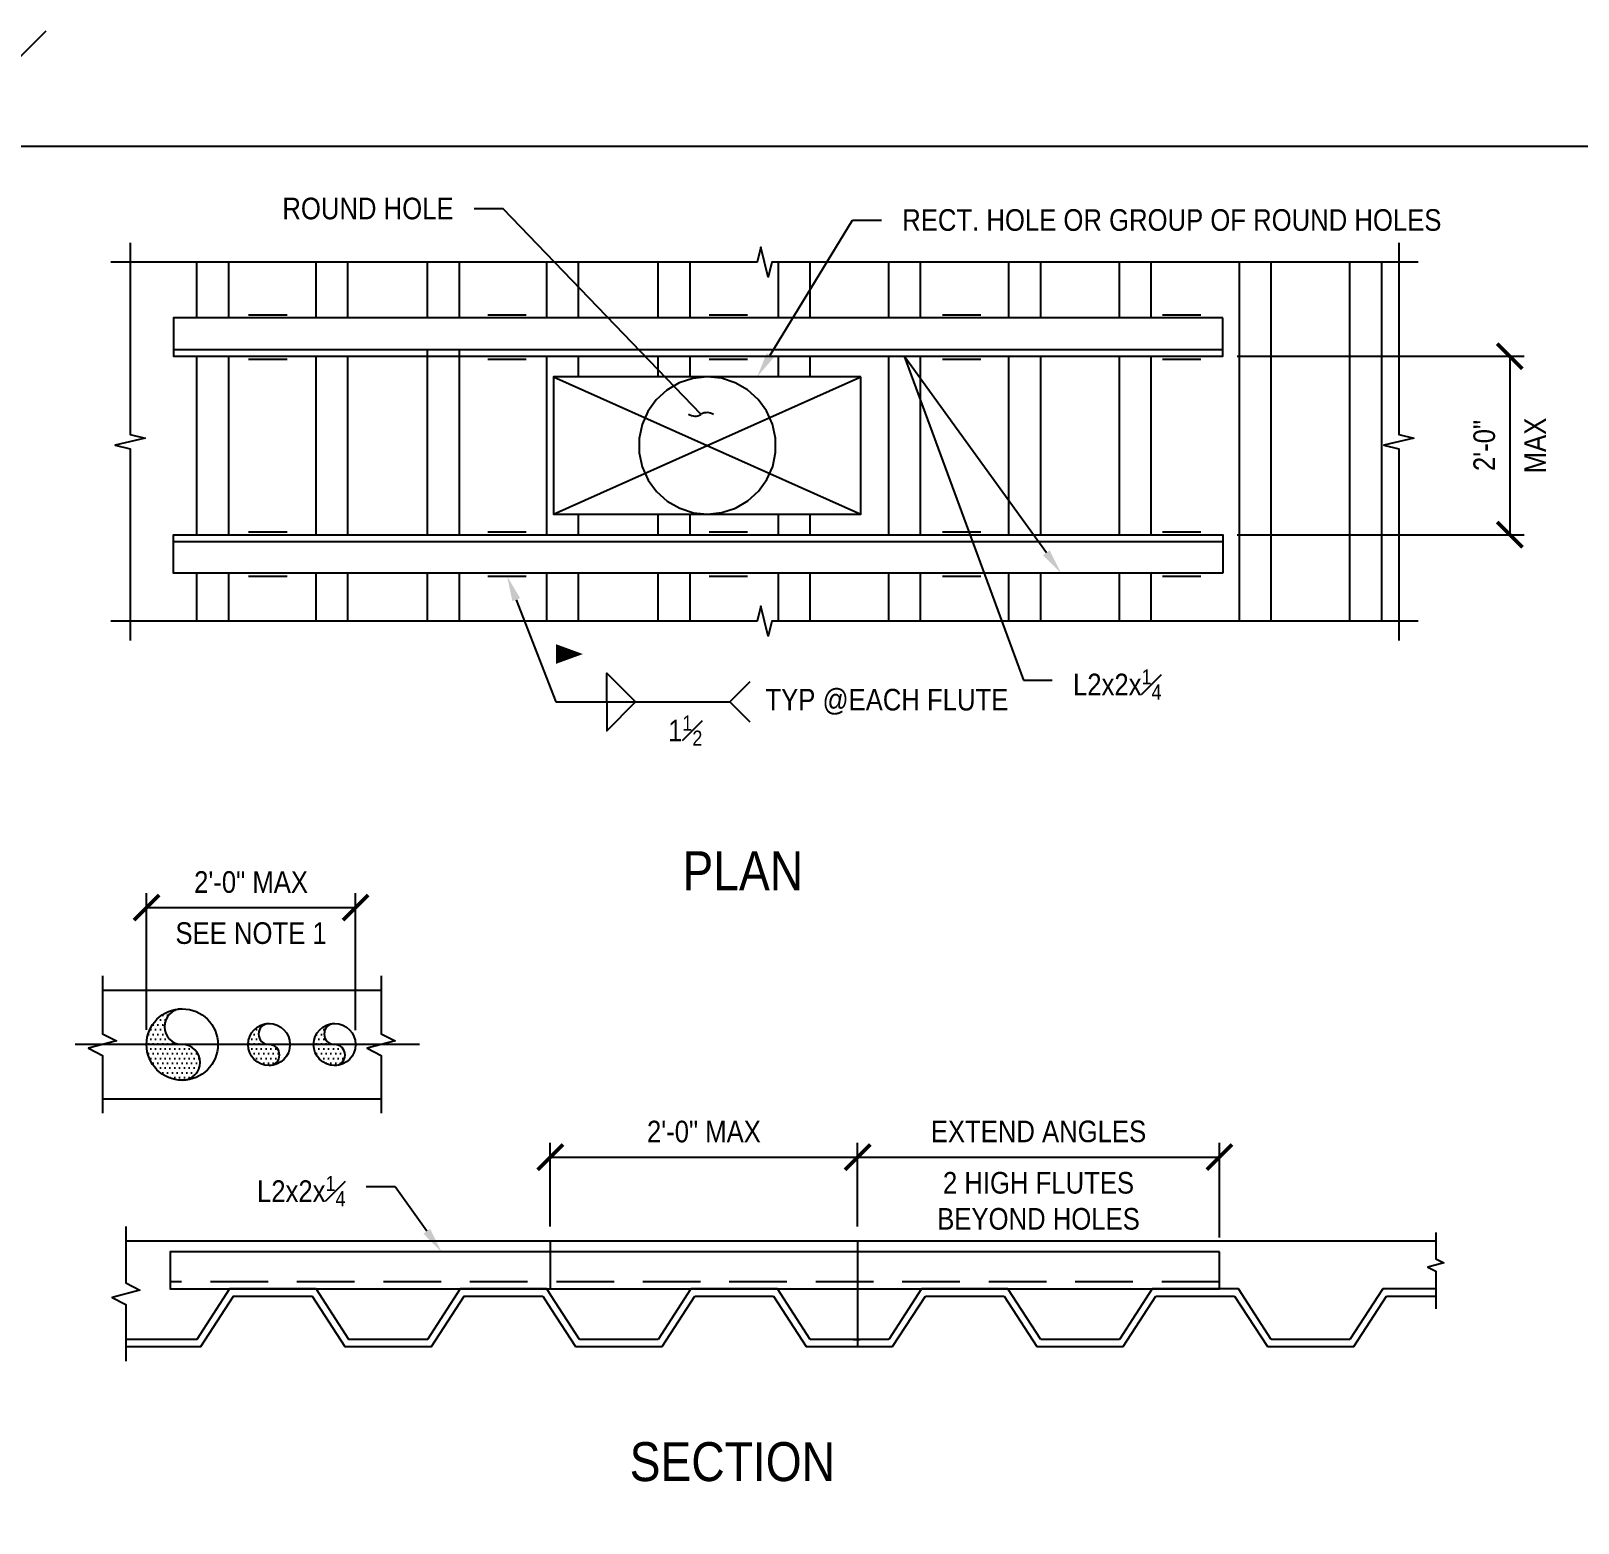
# Model space of a CAD drawing. Header units: inches. Extents: x -16404 to 14624, y -1591 to 16152.
# Drawn here: x -15793.1 to -15712.6, y 7736.4 to 7814 of the extents above; entities that cross this region are included whole.
import ezdxf
from ezdxf import colors
from ezdxf.entities.mleader import LeaderData, LeaderLine
from ezdxf.math import Vec2, Vec3

# ---------------------------------------------------------------- set-up
doc = ezdxf.new("R2010")
doc.units = ezdxf.units.IN
doc.header["$LTSCALE"] = 24
doc.header["$MEASUREMENT"] = 0
for name, pattern in [('CENTER2', [1.125, 0.75, -0.125, 0.125, -0.125]), ('HIDDEN', [0.375, 0.25, -0.125]), ('HIDDEN2', [0.1875, 0.125, -0.0625])]:
    doc.linetypes.add(name, pattern=pattern)
doc.layers.get('0').update_dxf_attribs({"linetype": 'CONTINUOUS'})
doc.layers.get('DefPoints').update_dxf_attribs({"color": 251, "linetype": 'CONTINUOUS'})
for name, color, linetype in [('S-ANNO-DIMS', 2, 'CONTINUOUS'), ('S-ANNO-NOTE', 4, 'CONTINUOUS'), ('S-BREAK', 2, 'CONTINUOUS'), ('S-CONC', 4, 'CONTINUOUS'), ('S-STEEL', 4, 'CONTINUOUS')]:
    doc.layers.add(name, color=color, linetype=linetype)
doc.layers.add('S-ANNO-GRID-NONPLOT', color=251, linetype='CONTINUOUS', plot=False)
doc.layers.add('S-HATCH1', color=1, linetype='CONTINUOUS', transparency=0.5)
doc.styles.add('Arial', font='arial.ttf', dxfattribs={"width": 0.85})
doc.dimstyles.new('DIM-12$0', dxfattribs={"dimscale": 12, "dimtxt": 0.09375, "dimasz": 0.109375, "dimexe": 0.0625, "dimexo": 0.0625, "dimgap": 0.0625, "dimtad": 1, "dimdec": 4, "dimzin": 11, "dimdsep": 46, "dimlunit": 4, "dimtxsty": 'Arial', "dimblk": 'ARCHTICK', "dimblk1": 'ARCHTICK', "dimblk2": 'ARCHTICK', "dimsah": 1, "dimcen": 0.125, "dimdle": 0.0625, "dimclrd": 256, "dimclre": 256, "dimclrt": 4, "dimadec": 0, "dimazin": 0, "dimtfac": 0.75, "dimtdec": 4, "dimtofl": 0, "dimtmove": 0, "dimatfit": 3, "dimldrblk": 'ARCHTICK', "dimfxl": 1, "dimfrac": 1, "dimtolj": 1, "dimtzin": 11, "dimarcsym": 0})
pattern_1 = [(0, (-9637.69482, 5813.30502), (0.125, 0.25), [0, -0.25])]

# ---------------------------------------------------------------- blocks, each defined once
blk = doc.blocks.new('_ARCHTICK')
at = {"color": 0, "linetype": 'ByBlock', "const_width": 0.15}
blk.add_lwpolyline([(-0.5, -0.5), (0.5, 0.5)], dxfattribs=at)
blk = doc.blocks.new('*D1048')
at = {"layer": 'DefPoints', "color": 0, "transparency": 16777216}
for p in [(-15750.045, 7755.418), (-15766.035, 7751.06), (-15750.045, 7751.06)]:
    blk.add_point(p, dxfattribs=at)
at = {"layer": 'S-ANNO-DIMS', "lineweight": -2, "transparency": 16777216}
for p, q in [((-15766.035, 7751.81), (-15766.035, 7756.168)), ((-15750.045, 7751.81), (-15750.045, 7756.168)), ((-15766.035, 7755.418), (-15750.045, 7755.418))]:
    blk.add_line(p, q, dxfattribs=at)
at = {"layer": 'S-ANNO-DIMS', "lineweight": -2, "transparency": 16777216, "xscale": 1.3125, "yscale": 1.3125, "zscale": 1.3125, "rotation": 180}
blk.add_blockref('_ARCHTICK', (-15766.035, 7755.418), dxfattribs=at)
at = {"layer": 'S-ANNO-DIMS', "lineweight": -2, "transparency": 16777216, "xscale": 1.3125, "yscale": 1.3125, "zscale": 1.3125}
blk.add_blockref('_ARCHTICK', (-15750.045, 7755.418), dxfattribs=at)
at = {"layer": 'S-ANNO-DIMS', "color": 4, "transparency": 16777216, "insert": (-15758.04, 7756.742), "char_height": 1.125, "attachment_point": 5, "style": 'Arial'}
blk.add_mtext('\\A1;2\'-0" MAX', dxfattribs=at)
blk = doc.blocks.new('*D1049')
at = {"layer": 'DefPoints', "color": 0, "transparency": 16777216}
for p in [(-15731.218, 7755.418), (-15750.045, 7751.06), (-15731.218, 7750.49)]:
    blk.add_point(p, dxfattribs=at)
at = {"layer": 'S-ANNO-DIMS', "lineweight": -2, "transparency": 16777216}
for p, q in [((-15750.045, 7751.81), (-15750.045, 7756.168)), ((-15731.218, 7751.24), (-15731.218, 7756.168)), ((-15750.045, 7755.418), (-15731.218, 7755.418))]:
    blk.add_line(p, q, dxfattribs=at)
at = {"layer": 'S-ANNO-DIMS', "lineweight": -2, "transparency": 16777216, "xscale": 1.3125, "yscale": 1.3125, "zscale": 1.3125, "rotation": 180}
blk.add_blockref('_ARCHTICK', (-15750.045, 7755.418), dxfattribs=at)
at = {"layer": 'S-ANNO-DIMS', "lineweight": -2, "transparency": 16777216, "xscale": 1.3125, "yscale": 1.3125, "zscale": 1.3125}
blk.add_blockref('_ARCHTICK', (-15731.218, 7755.418), dxfattribs=at)
at = {"layer": 'S-ANNO-DIMS', "color": 4, "transparency": 16777216, "char_height": 1.125, "attachment_point": 5, "style": 'Arial'}
for s, insert in [('\\A1;EXTEND ANGLES', (-15740.632, 7756.75)), ('\\A1;2 HIGH FLUTES\\PBEYOND HOLES', (-15740.632, 7753.139))]:
    blk.add_mtext(s, dxfattribs=dict(at, insert=insert))
blk = doc.blocks.new('*D1050')
at = {"layer": 'DefPoints', "color": 0, "transparency": 16777216}
for p in [(-15776.162, 7768.396), (-15787.039, 7761.284), (-15776.162, 7761.278)]:
    blk.add_point(p, dxfattribs=at)
at = {"layer": 'S-ANNO-DIMS', "lineweight": -2, "transparency": 16777216}
for p, q in [((-15787.039, 7762.034), (-15787.039, 7769.146)), ((-15776.162, 7762.028), (-15776.162, 7769.146)), ((-15787.039, 7768.396), (-15776.162, 7768.396))]:
    blk.add_line(p, q, dxfattribs=at)
at = {"layer": 'S-ANNO-DIMS', "lineweight": -2, "transparency": 16777216, "xscale": 1.3125, "yscale": 1.3125, "zscale": 1.3125, "rotation": 180}
blk.add_blockref('_ARCHTICK', (-15787.039, 7768.396), dxfattribs=at)
at = {"layer": 'S-ANNO-DIMS', "lineweight": -2, "transparency": 16777216, "xscale": 1.3125, "yscale": 1.3125, "zscale": 1.3125}
blk.add_blockref('_ARCHTICK', (-15776.162, 7768.396), dxfattribs=at)
at = {"layer": 'S-ANNO-DIMS', "color": 4, "transparency": 16777216, "char_height": 1.125, "attachment_point": 5, "style": 'Arial'}
for s, insert in [('\\A1;2\'-0" MAX', (-15781.601, 7769.721)), ('\\A1;SEE NOTE 1', (-15781.601, 7767.064))]:
    blk.add_mtext(s, dxfattribs=dict(at, insert=insert))
blk = doc.blocks.new('*D1051')
at = {"layer": 'DefPoints', "color": 0, "transparency": 16777216}
for p in [(-15731.046, 7797.08), (-15731.046, 7787.793), (-15716.111, 7787.793)]:
    blk.add_point(p, dxfattribs=at)
at = {"layer": 'S-ANNO-DIMS', "lineweight": -2, "transparency": 16777216}
for p, q in [((-15730.296, 7797.08), (-15715.361, 7797.08)), ((-15716.111, 7797.08), (-15716.111, 7787.793)), ((-15730.296, 7787.793), (-15715.361, 7787.793))]:
    blk.add_line(p, q, dxfattribs=at)
at = {"layer": 'S-ANNO-DIMS', "lineweight": -2, "transparency": 16777216, "xscale": 1.3125, "yscale": 1.3125, "zscale": 1.3125}
for p, rotation in [((-15716.111, 7797.08), 90), ((-15716.111, 7787.793), 270)]:
    blk.add_blockref('_ARCHTICK', p, dxfattribs=dict(at, rotation=rotation))
at = {"layer": 'S-ANNO-DIMS', "color": 4, "transparency": 16777216, "char_height": 1.125, "attachment_point": 5, "rotation": 90, "style": 'Arial'}
for s, insert in [('\\A1;2\'-0"', (-15717.435, 7792.436)), ('\\A1;MAX', (-15714.798, 7792.436))]:
    blk.add_mtext(s, dxfattribs=dict(at, insert=insert))
blk = doc.blocks.new('_Integral')
at = {"color": 0, "linetype": 'ByBlock', "lineweight": -2}
for centre, start, end in [((0.445, -0.091), 102, 168), ((-0.445, 0.091), 282, 348)]:
    blk.add_arc(centre, 0.454, start, end, dxfattribs=at)
blk = doc.blocks.new('Se_24x36_DETAILS_GRID')
for q in [(0.5, 8.1667), (7.7674, 7.6667)]:
    blk.add_line((0, 7.6667), q)

msp = doc.modelspace()

# ---------------------------------------------------------------- hatches: boundary and pattern name
at = {"layer": 'S-HATCH1'}
h = msp.add_hatch(dxfattribs=at)
h.set_pattern_fill('DOTS', color=256, scale=4, style=0)
h.set_pattern_definition(pattern_1)
h.paths.add_polyline_path([(-15785.18223, 7761.2761, -1), (-15785.18223, 7763.13329, 0.41421356), (-15787.03942, 7761.2761, 0.41421356), (-15785.18223, 7759.41891, 1)])
h = msp.add_hatch(dxfattribs=at)
h.set_pattern_fill('DOTS', color=256, scale=4, style=0)
h.set_pattern_definition(pattern_1)
h.paths.add_polyline_path([(-15780.66773, 7761.2761, -1), (-15780.66773, 7762.36802, 0.41421356), (-15781.75965, 7761.2761, 0.41461001), (-15780.66625, 7760.18418, 0.99999927)])
h = msp.add_hatch(dxfattribs=at)
h.set_pattern_fill('DOTS', color=256, scale=4, style=0)
h.set_pattern_definition(pattern_1)
h.paths.add_polyline_path([(-15777.25432, 7761.2761, -1), (-15777.25432, 7762.36802, 0.41421356), (-15778.34624, 7761.2761, 0.41461001), (-15777.25284, 7760.18418, 0.99999927)])

# ---------------------------------------------------------------- linework, layer by layer
at = {"layer": 'S-ANNO-NOTE', "color": 2}
for p, q in [((-15765.86347, 7796.00636), (-15749.87312, 7788.86659)), ((-15765.86347, 7788.86659), (-15749.87312, 7796.00636))]:
    msp.add_line(p, q, dxfattribs=at)
at = {"layer": 'S-ANNO-NOTE', "color": 1, "linetype": 'CENTER2'}
msp.add_line((-15772.83833, 7761.2761), (-15790.76113, 7761.2761), dxfattribs=at)
at = {"layer": 'S-ANNO-NOTE', "color": 2, "linetype": 'HIDDEN'}
msp.add_lwpolyline([(-15759.30102, 7789.1701), (-15758.59042, 7788.94198), (-15757.84792, 7788.86659), (-15757.10598, 7788.94722), (-15756.39701, 7789.18035), (-15755.75201, 7789.55578), (-15755.19915, 7790.05712), (-15754.76261, 7790.66244), (-15754.46147, 7791.3453), (-15754.30888, 7792.07585), (-15754.31151, 7792.82216), (-15754.46926, 7793.55161), (-15754.77521, 7794.23233), (-15755.21601, 7794.83455), (-15755.77239, 7795.33198), (-15756.42003, 7795.70285), (-15757.13063, 7795.93097), (-15757.87312, 7796.00636), (-15758.61507, 7795.92573), (-15759.32404, 7795.6926), (-15759.96904, 7795.31716), (-15760.52189, 7794.81583), (-15760.95843, 7794.2105), (-15761.25958, 7793.52765), (-15761.41217, 7792.7971), (-15761.40953, 7792.05079), (-15761.25179, 7791.32134), (-15760.94583, 7790.64062), (-15760.50503, 7790.03839), (-15759.94866, 7789.54097)], close=True, dxfattribs=at)
at = {"layer": 'S-ANNO-NOTE'}
msp.add_lwpolyline([(-15765.74337, 7779.10162, 0, 0, 0), (-15765.74337, 7781.58859, 1.02606, 0, 0), (-15764.33383, 7781.58859, 0, 0, 0)], format="xyseb", dxfattribs=at)
for points in [[(-15763.09441, 7779.10162), (-15763.09441, 7780.60162), (-15761.59441, 7779.10162)], [(-15755.62981, 7778.04096), (-15756.69047, 7779.10162), (-15755.62981, 7780.16228)], [(-15763.09441, 7779.10162), (-15763.09441, 7777.60162), (-15761.59441, 7779.10162)]]:
    msp.add_lwpolyline(points, dxfattribs=at)
at = {"layer": 'S-BREAK'}
for points in [[(-15720.88523, 7801.97018), (-15754.51286, 7801.97018), (-15754.70214, 7801.19183), (-15755.08072, 7802.74853), (-15755.27, 7801.97018), (-15788.89763, 7801.97018)], [(-15787.89763, 7802.97018), (-15787.89763, 7793.01341), (-15787.11928, 7792.82412), (-15788.67598, 7792.44555), (-15787.89763, 7792.25626), (-15787.89763, 7782.2995)], [(-15721.88523, 7802.97018), (-15721.88523, 7793.01341), (-15721.10688, 7792.82412), (-15722.66358, 7792.44555), (-15721.88523, 7792.25626), (-15721.88523, 7782.2995)], [(-15720.88523, 7783.2995), (-15754.51286, 7783.2995), (-15754.70214, 7782.52114), (-15755.08072, 7784.07785), (-15755.27, 7783.2995), (-15788.89763, 7783.2995)], [(-15789.3297, 7764.84263), (-15789.3297, 7761.8386), (-15788.60526, 7761.47022), (-15790.05415, 7761.08199), (-15789.3297, 7760.7136), (-15789.3297, 7757.70957)], [(-15774.83191, 7764.84263), (-15774.83191, 7761.8386), (-15774.10746, 7761.47022), (-15775.55635, 7761.08199), (-15774.83191, 7760.7136), (-15774.83191, 7757.70957)], [(-15788.10875, 7751.80977), (-15788.10875, 7748.87227), (-15787.3843, 7748.50389), (-15788.83319, 7748.11566), (-15788.10875, 7747.74727), (-15788.10875, 7744.80977)], [(-15719.9599, 7751.49477), (-15719.9599, 7750.13602), (-15719.53972, 7749.92236), (-15720.38007, 7749.69719), (-15719.9599, 7749.48352), (-15719.9599, 7747.51985)]]:
    msp.add_lwpolyline(points, dxfattribs=at)
at = {"layer": 'S-CONC', "linetype": 'Continuous'}
for p, q in [((-15788.10875, 7751.05977), (-15766.03547, 7751.05977)), ((-15750.04512, 7751.05977), (-15719.9599, 7751.05977))]:
    msp.add_line(p, q, dxfattribs=at)
at = {"layer": 'S-CONC', "color": 2}
msp.add_line((-15766.03547, 7751.05977), (-15750.04512, 7751.05977), dxfattribs=at)
at = {"layer": 'S-STEEL'}
for p, q in [((-15784.41908, 7799.07985), (-15784.41908, 7801.97018)), ((-15782.76283, 7799.07985), (-15782.76283, 7801.97018)), ((-15778.21541, 7799.07985), (-15778.21541, 7801.97018)), ((-15776.55916, 7799.07985), (-15776.55916, 7801.97018)), ((-15772.41908, 7799.07985), (-15772.41908, 7801.97018)), ((-15770.76283, 7799.07985), (-15770.76283, 7801.97018)), ((-15766.21541, 7799.07985), (-15766.21541, 7801.97018)), ((-15764.55916, 7799.07985), (-15764.55916, 7801.97018)), ((-15760.41908, 7799.07985), (-15760.41908, 7801.97018)), ((-15758.76283, 7799.07985), (-15758.76283, 7801.97018)), ((-15754.16798, 7799.07985), (-15754.16798, 7801.97018)), ((-15752.51173, 7799.07985), (-15752.51173, 7801.97018)), ((-15748.42628, 7799.07985), (-15748.42628, 7801.97018)), ((-15746.77003, 7799.07985), (-15746.77003, 7801.97018)), ((-15742.17518, 7799.07985), (-15742.17518, 7801.97018)), ((-15740.51893, 7799.07985), (-15740.51893, 7801.97018)), ((-15736.42628, 7799.07985), (-15736.42628, 7801.97018)), ((-15734.77003, 7799.07985), (-15734.77003, 7801.97018)), ((-15730.17518, 7783.2995), (-15730.17518, 7801.97018)), ((-15728.51893, 7783.2995), (-15728.51893, 7801.97018)), ((-15724.42628, 7783.2995), (-15724.42628, 7801.97018)), ((-15722.77003, 7783.2995), (-15722.77003, 7801.97018)), ((-15781.729, 7799.23365), (-15779.73021, 7799.23365)), ((-15769.27911, 7799.23365), (-15767.28032, 7799.23365)), ((-15757.76502, 7799.23365), (-15755.76623, 7799.23365)), ((-15745.62414, 7799.23365), (-15743.62535, 7799.23365)), ((-15734.18765, 7799.23365), (-15732.18886, 7799.23365)), ((-15785.63604, 7797.42292), (-15731.04604, 7797.42292)), ((-15784.41908, 7787.7931), (-15784.41908, 7797.07985)), ((-15782.76283, 7787.7931), (-15782.76283, 7797.07985)), ((-15781.729, 7796.92604), (-15779.73021, 7796.92604)), ((-15778.21541, 7787.7931), (-15778.21541, 7797.07985)), ((-15776.55916, 7787.7931), (-15776.55916, 7797.07985)), ((-15772.41908, 7787.7931), (-15772.41908, 7797.42292)), ((-15770.76283, 7787.7931), (-15770.76283, 7797.42292)), ((-15769.27911, 7796.92604), (-15767.28032, 7796.92604)), ((-15766.21541, 7787.7931), (-15766.21541, 7797.07985)), ((-15764.55916, 7796.00636), (-15764.55916, 7797.07985)), ((-15760.41908, 7796.00636), (-15760.41908, 7797.07985)), ((-15758.76283, 7796.00636), (-15758.76283, 7797.07985)), ((-15757.76502, 7796.92604), (-15755.76623, 7796.92604)), ((-15754.16798, 7796.00636), (-15754.16798, 7797.07985)), ((-15752.51173, 7796.00636), (-15752.51173, 7797.07985)), ((-15748.42628, 7787.7931), (-15748.42628, 7797.07985)), ((-15746.77003, 7787.7931), (-15746.77003, 7797.07985)), ((-15745.62414, 7796.92604), (-15743.62535, 7796.92604)), ((-15742.17518, 7787.7931), (-15742.17518, 7797.07985)), ((-15740.51893, 7787.7931), (-15740.51893, 7797.07985)), ((-15736.42628, 7787.7931), (-15736.42628, 7797.07985)), ((-15734.77003, 7787.7931), (-15734.77003, 7797.07985)), ((-15734.18765, 7796.92604), (-15732.18886, 7796.92604)), ((-15764.55916, 7787.7931), (-15764.55916, 7788.86659)), ((-15760.41908, 7787.7931), (-15760.41908, 7788.86659)), ((-15758.76283, 7787.7931), (-15758.76283, 7788.86659)), ((-15754.16798, 7787.7931), (-15754.16798, 7788.86659)), ((-15752.51173, 7787.7931), (-15752.51173, 7788.86659)), ((-15781.729, 7787.94691), (-15779.73021, 7787.94691)), ((-15769.27911, 7787.94691), (-15767.28032, 7787.94691)), ((-15757.76502, 7787.94691), (-15755.76623, 7787.94691)), ((-15745.62414, 7787.94691), (-15743.62535, 7787.94691)), ((-15734.18765, 7787.94691), (-15732.18886, 7787.94691)), ((-15785.63604, 7787.45003), (-15731.04604, 7787.45003)), ((-15784.41908, 7783.2995), (-15784.41908, 7785.7931)), ((-15782.76283, 7783.2995), (-15782.76283, 7785.7931)), ((-15781.729, 7785.63929), (-15779.73021, 7785.63929)), ((-15778.21541, 7783.2995), (-15778.21541, 7785.7931)), ((-15776.55916, 7783.2995), (-15776.55916, 7785.7931)), ((-15772.41908, 7783.2995), (-15772.41908, 7785.7931)), ((-15770.76283, 7783.2995), (-15770.76283, 7785.7931)), ((-15769.27911, 7785.63929), (-15767.28032, 7785.63929)), ((-15766.21541, 7783.2995), (-15766.21541, 7785.7931)), ((-15764.55916, 7783.2995), (-15764.55916, 7785.7931)), ((-15760.41908, 7783.2995), (-15760.41908, 7785.7931)), ((-15758.76283, 7783.2995), (-15758.76283, 7785.7931)), ((-15757.76502, 7785.63929), (-15755.76623, 7785.63929)), ((-15754.16798, 7783.2995), (-15754.16798, 7785.7931)), ((-15752.51173, 7783.2995), (-15752.51173, 7785.7931)), ((-15748.42628, 7783.2995), (-15748.42628, 7785.7931)), ((-15746.77003, 7783.2995), (-15746.77003, 7785.7931)), ((-15745.62414, 7785.63929), (-15743.62535, 7785.63929)), ((-15742.17518, 7783.2995), (-15742.17518, 7785.7931)), ((-15740.51893, 7783.2995), (-15740.51893, 7785.7931)), ((-15736.42628, 7783.2995), (-15736.42628, 7785.7931)), ((-15734.77003, 7783.2995), (-15734.77003, 7785.7931)), ((-15734.18765, 7785.63929), (-15732.18886, 7785.63929)), ((-15774.83191, 7764.09263), (-15789.3297, 7764.09263)), ((-15789.3297, 7758.45957), (-15774.83191, 7758.45957)), ((-15766.03547, 7751.05977), (-15766.03547, 7748.55977)), ((-15750.04512, 7751.05977), (-15750.04512, 7745.55977)), ((-15765.98437, 7748.2038), (-15766.21541, 7748.55977)), ((-15758.71541, 7748.55977), (-15760.41908, 7745.93477)), ((-15754.21541, 7748.55977), (-15758.71541, 7748.55977)), ((-15752.51173, 7745.93477), (-15754.21541, 7748.55977)), ((-15746.72261, 7748.55977), (-15748.42628, 7745.93477)), ((-15742.22261, 7748.55977), (-15746.72261, 7748.55977)), ((-15740.51893, 7745.93477), (-15742.22261, 7748.55977)), ((-15734.72261, 7748.55977), (-15736.42628, 7745.93477)), ((-15730.22261, 7748.55977), (-15734.72261, 7748.55977)), ((-15728.51893, 7745.93477), (-15730.22261, 7748.55977)), ((-15722.72261, 7748.55977), (-15724.42628, 7745.93477)), ((-15719.9599, 7748.55977), (-15722.72261, 7748.55977)), ((-15766.41908, 7748.18477), (-15765.98422, 7747.51474)), ((-15764.51173, 7745.93477), (-15765.98437, 7748.2038)), ((-15760.21541, 7745.55977), (-15758.51173, 7748.18477)), ((-15758.51173, 7748.18477), (-15754.41908, 7748.18477)), ((-15754.41908, 7748.18477), (-15752.71541, 7745.55977)), ((-15748.22261, 7745.55977), (-15746.51893, 7748.18477)), ((-15746.51893, 7748.18477), (-15742.42628, 7748.18477)), ((-15742.42628, 7748.18477), (-15740.72261, 7745.55977)), ((-15736.22261, 7745.55977), (-15734.51893, 7748.18477)), ((-15734.51893, 7748.18477), (-15730.42628, 7748.18477)), ((-15730.42628, 7748.18477), (-15728.72261, 7745.55977)), ((-15724.22261, 7745.55977), (-15722.51893, 7748.18477)), ((-15722.51893, 7748.18477), (-15719.9599, 7748.18477)), ((-15765.98422, 7747.51474), (-15764.71541, 7745.55977)), ((-15764.71541, 7745.55977), (-15760.21541, 7745.55977)), ((-15760.41908, 7745.93477), (-15764.51173, 7745.93477)), ((-15752.71541, 7745.55977), (-15750.65291, 7745.55977)), ((-15750.04512, 7745.93477), (-15752.51173, 7745.93477)), ((-15750.66011, 7745.55977), (-15750.04512, 7745.55977)), ((-15750.27791, 7745.93477), (-15749.90291, 7745.93477)), ((-15748.42628, 7745.93477), (-15750.04512, 7745.93477)), ((-15750.04512, 7745.55977), (-15748.22261, 7745.55977)), ((-15740.72261, 7745.55977), (-15736.22261, 7745.55977)), ((-15736.42628, 7745.93477), (-15740.51893, 7745.93477)), ((-15728.72261, 7745.55977), (-15724.22261, 7745.55977)), ((-15724.42628, 7745.93477), (-15728.51893, 7745.93477))]:
    msp.add_line(p, q, dxfattribs=at)
at = {"layer": 'S-STEEL', "color": 2, "linetype": 'HIDDEN2'}
msp.add_line((-15731.21803, 7748.93477), (-15785.80803, 7748.93477), dxfattribs=at)
at = {"layer": 'S-STEEL'}
for points in [[(-15731.04604, 7799.07985), (-15785.63604, 7799.07985), (-15785.63604, 7797.07985), (-15731.04604, 7797.07985)], [(-15749.87312, 7796.00636), (-15765.86347, 7796.00636), (-15765.86347, 7788.86659), (-15749.87312, 7788.86659)], [(-15731.04604, 7785.7931), (-15785.63604, 7785.7931), (-15785.63604, 7787.7931), (-15731.04604, 7787.7931)], [(-15731.21803, 7750.49047), (-15785.80803, 7750.49047), (-15785.80803, 7748.55977), (-15731.21803, 7748.55977)]]:
    msp.add_lwpolyline(points, close=True, dxfattribs=at)
for points in [[(-15766.21541, 7748.55977), (-15770.71541, 7748.55977), (-15772.41908, 7745.93477), (-15776.51173, 7745.93477), (-15778.21541, 7748.55977), (-15782.71541, 7748.55977), (-15784.41908, 7745.93477), (-15788.10875, 7745.93477)], [(-15788.10875, 7745.55977), (-15784.21541, 7745.55977), (-15782.51173, 7748.18477), (-15778.41908, 7748.18477), (-15776.71541, 7745.55977), (-15772.21541, 7745.55977), (-15770.51173, 7748.18477), (-15766.41908, 7748.18477)]]:
    msp.add_lwpolyline(points, dxfattribs=at)
for centre, radius in [((-15785.18223, 7761.2761), 1.85719), ((-15780.66773, 7761.2761), 1.09192), ((-15777.25432, 7761.2761), 1.09192)]:
    msp.add_circle(centre, radius, dxfattribs=at)
for centre, radius, start, end in [((-15785.18223, 7762.20469), 0.92859, 90, 270), ((-15780.66773, 7761.82206), 0.54596, 90, 270), ((-15777.25432, 7761.82206), 0.54596, 90, 270), ((-15785.18223, 7760.34751), 0.92859, 270, 90), ((-15780.66773, 7760.73014), 0.54596, 270, 90), ((-15777.25432, 7760.73014), 0.54596, 270, 90)]:
    msp.add_arc(centre, radius, start, end, dxfattribs=at)

# ---------------------------------------------------------------- block references
at = {"layer": 'S-ANNO-GRID-NONPLOT', "xscale": 12, "yscale": 12, "zscale": 12}
msp.add_blockref('Se_24x36_DETAILS_GRID', (-15798.26811, 7716), dxfattribs=at)

# ---------------------------------------------------------------- texts
at = {"layer": 'S-ANNO-NOTE', "char_height": 1.125, "style": 'Arial'}
for s, insert, width, attachment_point in [('TYP @EACH FLUTE', (-15754.83805, 7779.10162), 12.6638708, 4), ('\\A1;1{\\H0.7x;\\S1#2;}', (-15759.90461, 7778.39212), 2.0903287, 1)]:
    msp.add_mtext(s, dxfattribs=dict(at, insert=insert, width=width, attachment_point=attachment_point))
at = {"layer": 'S-ANNO-NOTE', "color": 6, "char_height": 2.025, "width": 22.4896022, "attachment_point": 8, "style": 'Arial'}
for s, insert in [('PLAN', (-15756.01609, 7769.30394)), ('SECTION', (-15756.56031, 7738.53761))]:
    msp.add_mtext(s, dxfattribs=dict(at, insert=insert))

# ---------------------------------------------------------------- dimensions: what is measured, and where the dimension line sits
at = {"layer": 'S-ANNO-DIMS'}
dim = msp.add_linear_dim(base=(-15716.11077, 7787.7931), p1=(-15731.04604, 7797.07985), p2=(-15731.04604, 7787.7931), angle=90, text='2\'-0"\\XMAX', dimstyle='DIM-12$0', override={"dimsah": 0, "dimdle": 0}, dxfattribs=at)
dim.commit()
dim.dimension.update_dxf_attribs({"geometry": '*D1051', "text_midpoint": (-15716.11077, 7792.43647)})
for base, p1, p2, text, picture, middle in [((-15776.1624, 7768.39635), (-15787.0394, 7761.28429), (-15776.1624, 7761.27754), '2\'-0" MAX\\XSEE NOTE 1', '*D1050', (-15781.6009, 7768.39635)), ((-15750.04512, 7755.41797), (-15766.03547, 7751.05977), (-15750.04512, 7751.05977), '2\'-0" MAX', '*D1048', (-15758.04029, 7756.74236)), ((-15731.21803, 7755.41797), (-15750.04512, 7751.05977), (-15731.21803, 7750.49047), 'EXTEND ANGLES\\X2 HIGH FLUTES\\PBEYOND HOLES', '*D1049', (-15740.63158, 7755.41797))]:
    dim = msp.add_linear_dim(base=base, p1=p1, p2=p2, text=text, dimstyle='DIM-12$0', override={"dimsah": 0, "dimdle": 0}, dxfattribs=at)
    dim.commit()
    dim.dimension.update_dxf_attribs({"geometry": picture, "text_midpoint": middle})

# ---------------------------------------------------------------- leaders
at = {"layer": 'S-ANNO-NOTE'}
ml = msp.add_multileader_mtext('Standard', dxfattribs=at)
ml.set_content('\\A1;TOWARD MIDPOINT OF BEAM SPAN', color=4, style='Arial')
ml.set_leader_properties(color=2)
ml.build(insert=Vec2(0, 0))
ml.multileader.update_dxf_attribs({"dogleg_length": 0.36, "arrow_head_size": 1.3125, "scale": 12})
ctx = ml.context
ctx.base_point, ctx.scale, ctx.char_height, ctx.arrow_head_size, ctx.landing_gap_size, ctx.plane_origin = Vec3(-15667.39469, 7805.46808), 12, 1.125, 1.3125, 1.08, Vec3(-15601.81434, 8104.8029)
ctx.text_align_type = 2
notes = []
notes.append((ctx, [(0, (1, 1, 0), (-15650.95447, 7805.46808), (-1, 0), 1.5, [(0, [(-15646.41143, 7805.46808)], 0, [])])]))
ctx.mtext.insert, ctx.mtext.width, ctx.mtext.alignment, ctx.mtext.flow_direction = Vec3(-15653.53447, 7806.04017), 12.8227822, 3, 5
ml = msp.add_multileader_mtext('Standard', dxfattribs=at)
ml.set_content('\\A1;METAL DECK PER PLAN', color=4, style='Arial')
ml.set_leader_properties(color=2)
ml.build(insert=Vec2(0, 0))
ml.multileader.update_dxf_attribs({"dogleg_length": 0.36, "arrow_head_size": 1.3125, "scale": 12})
ctx = ml.context
ctx.base_point, ctx.scale, ctx.char_height, ctx.arrow_head_size, ctx.landing_gap_size, ctx.plane_origin = Vec3(-15683.0922, 7805.46808), 12, 1.125, 1.3125, 1.08, Vec3(-15621.85737, 8104.8029)
ctx.text_align_type = 2
notes.append((ctx, [(0, (1, 1, 0), (-15670.9975, 7805.46808), (-1, 0), 1.5, [(0, [(-15668.45447, 7800.95336)], 0, [])])]))
ctx.mtext.insert, ctx.mtext.width, ctx.mtext.alignment, ctx.mtext.flow_direction = Vec3(-15673.5775, 7806.03097), 8.5450964, 3, 5
ml = msp.add_multileader_mtext('Standard', dxfattribs=at)
ml.set_content('ROUND HOLE', color=4, style='Arial')
ml.set_leader_properties(color=2)
ml.set_arrow_properties(name='INTEGRAL')
ml.build(insert=Vec2(0, 0))
ml.multileader.update_dxf_attribs({"dogleg_length": 0.36, "arrow_head_size": 1.3125, "scale": 12})
ctx = ml.context
ctx.base_point, ctx.scale, ctx.char_height, ctx.arrow_head_size, ctx.landing_gap_size, ctx.plane_origin = Vec3(-15780.87645, 7804.75535), 12, 1.125, 1.3125, 1.08, Vec3(-15729.77424, 8107.48395)
ctx.text_align_type = 2
notes.append((ctx, [(0, (1, 1, 0), (-15768.48627, 7804.75535), (-1, 0), 1.5, [(0, [(-15758.18851, 7794.056)], 0, [])])]))
ctx.mtext.insert, ctx.mtext.width, ctx.mtext.alignment, ctx.mtext.flow_direction = Vec3(-15771.06627, 7805.32744), 14.7013617, 3, 5
ml = msp.add_multileader_mtext('Standard', dxfattribs=at)
ml.set_content('\\A1;{\\C4;RECT. HOLE OR GROUP OF ROUND HOLES}', color=4, style='Arial')
ml.set_leader_properties(color=2)
ml.build(insert=Vec2(0, 0))
ml.multileader.update_dxf_attribs({"dogleg_length": 0.36, "arrow_head_size": 1.3125, "scale": 12})
ctx = ml.context
ctx.base_point, ctx.scale, ctx.char_height, ctx.arrow_head_size, ctx.landing_gap_size, ctx.plane_origin = Vec3(-15748.80163, 7804.15684), 12, 1.125, 1.3125, 1.08, Vec3(-15794.00842, 8102.49167)
notes.append((ctx, [(0, (1, 1, 0), (-15750.30163, 7804.15684), (1, 0), 1.5, [(0, [(-15755.27133, 7796.00636)], 0, [])])]))
ctx.mtext.insert, ctx.mtext.width, ctx.mtext.flow_direction = Vec3(-15747.72163, 7804.72894), 31.8056847, 5
ml = msp.add_multileader_mtext('Standard', dxfattribs=at)
ml.set_content('\\A1;{\\C4;L2x2x\\H0.7x;\\S1#4;}', color=4, style='Arial')
ml.set_leader_properties(color=2)
ml.build(insert=Vec2(0, 0))
ml.multileader.update_dxf_attribs({"dogleg_length": 0.36, "arrow_head_size": 1.3125, "scale": 12})
ctx = ml.context
ctx.base_point, ctx.scale, ctx.char_height, ctx.arrow_head_size, ctx.landing_gap_size, ctx.plane_origin = Vec3(-15739.91621, 7780.23083), 12, 1.125, 1.3125, 1.08, Vec3(-15785.12299, 8080.53145)
notes.append((ctx, [(0, (1, 1, 0), (-15741.41621, 7780.23083), (1, 0), 1.5, [(1, [(-15739.45343, 7785.7931), (-15747.61321, 7797.07985)], 0, [])])]))
ctx.mtext.insert, ctx.mtext.width, ctx.mtext.flow_direction = Vec3(-15738.83621, 7780.79333), 24.332059, 5
ml = msp.add_multileader_mtext('Standard', dxfattribs=at)
ml.set_content('', color=4, style='Arial')
ml.set_leader_properties(color=2)
ml.build(insert=Vec2(0, 0))
ml.multileader.update_dxf_attribs({"dogleg_length": 1.21451, "arrow_head_size": 1.3125, "scale": 12})
ctx = ml.context
ctx.base_point, ctx.scale, ctx.char_height, ctx.arrow_head_size, ctx.landing_gap_size, ctx.plane_origin = Vec3(-15756.69047, 7779.10162), 12, 1.125, 1.3125, 1.08, Vec3(-15772.77397, 7767.34556)
notes.append((ctx, [(0, (1, 1, 0), (-15765.74337, 7779.10162), (1, 0), 9.0529, [(0, [(-15768.27972, 7785.63929)], 0, [])])]))
ctx.mtext.insert, ctx.mtext.flow_direction = Vec3(-15755.61047, 7779.66412), 5
ml = msp.add_multileader_mtext('Standard', dxfattribs=at)
ml.set_content('\\A1;SHEAR STUD PER GENERAL NOTES, TYP', color=4, style='Arial')
ml.set_leader_properties(color=2)
ml.build(insert=Vec2(0, 0))
ml.multileader.update_dxf_attribs({"dogleg_length": 0.36, "arrow_head_size": 1.3125, "scale": 12})
ctx = ml.context
ctx.base_point, ctx.scale, ctx.char_height, ctx.arrow_head_size, ctx.landing_gap_size, ctx.plane_origin = Vec3(-15666.1388, 7784.42611), 12, 1.125, 1.3125, 1.08, Vec3(-15599.76988, 8081.38593)
ctx.text_align_type = 2
notes.append((ctx, [(0, (1, 1, 0), (-15647.91001, 7784.42611), (-1, 0), 1.5, [(0, [(-15646.36698, 7777.53639)], 0, [])])]))
ctx.mtext.insert, ctx.mtext.width, ctx.mtext.alignment, ctx.mtext.flow_direction = Vec3(-15650.49001, 7785.09988), 14.9642343, 3, 5
ml = msp.add_multileader_mtext('Standard', dxfattribs=at)
ml.set_content('\\A1;METAL DECK PER PLAN', color=4, style='Arial')
ml.set_leader_properties(color=2)
ml.build(insert=Vec2(0, 0))
ml.multileader.update_dxf_attribs({"dogleg_length": 0.36, "arrow_head_size": 1.3125, "scale": 12})
ctx = ml.context
ctx.base_point, ctx.scale, ctx.char_height, ctx.arrow_head_size, ctx.landing_gap_size, ctx.plane_origin = Vec3(-15681.0922, 7784.42611), 12, 1.125, 1.3125, 1.08, Vec3(-15617.85737, 8083.76093)
ctx.text_align_type = 2
notes.append((ctx, [(0, (1, 1, 0), (-15668.9975, 7784.42611), (-1, 0), 1.5, [(0, [(-15665.45447, 7779.91139)], 0, [])])]))
ctx.mtext.insert, ctx.mtext.width, ctx.mtext.alignment, ctx.mtext.flow_direction = Vec3(-15671.5775, 7784.98899), 8.5450964, 3, 5
ml = msp.add_multileader_mtext('Standard', dxfattribs=at)
ml.set_content('\\A1;METAL DECK PER PLAN, TYP', color=4, style='Arial')
ml.set_leader_properties(color=2)
ml.build(insert=Vec2(0, 0))
ml.multileader.update_dxf_attribs({"dogleg_length": 0.36, "arrow_head_size": 1.3125, "scale": 12})
ctx = ml.context
ctx.base_point, ctx.scale, ctx.char_height, ctx.arrow_head_size, ctx.landing_gap_size, ctx.plane_origin = Vec3(-15695.67069, 7764.42611), 12, 1.125, 1.3125, 1.08, Vec3(-15631.08367, 8058.76093)
ctx.text_align_type = 2
notes.append((ctx, [(0, (1, 1, 0), (-15682.2238, 7764.42611), (-1, 0), 1.5, [(0, [(-15677.68077, 7754.91139)], 0, [])])]))
ctx.mtext.insert, ctx.mtext.width, ctx.mtext.alignment, ctx.mtext.flow_direction = Vec3(-15684.8038, 7765.09988), 10.214294, 3, 5
ml = msp.add_multileader_mtext('Standard', dxfattribs=at)
ml.set_content('\\A1;SHEAR STUD PER GENERAL NOTES, TYP', color=4, style='Arial')
ml.set_leader_properties(color=2)
ml.build(insert=Vec2(0, 0))
ml.multileader.update_dxf_attribs({"dogleg_length": 0.36, "arrow_head_size": 1.3125, "scale": 12})
ctx = ml.context
ctx.base_point, ctx.scale, ctx.char_height, ctx.arrow_head_size, ctx.landing_gap_size, ctx.plane_origin = Vec3(-15697.53492, 7759.42611), 12, 1.125, 1.3125, 1.08, Vec3(-15631.08367, 8053.76093)
ctx.text_align_type = 2
notes.append((ctx, [(0, (1, 1, 0), (-15682.2238, 7759.42611), (-1, 0), 1.5, [(0, [(-15676.30577, 7749.91139)], 0, [])])]))
ctx.mtext.insert, ctx.mtext.width, ctx.mtext.alignment, ctx.mtext.flow_direction = Vec3(-15684.8038, 7759.98861), 11.7223772, 3, 5
ml = msp.add_multileader_mtext('Standard', dxfattribs=at)
ml.set_content('\\A1;{\\C4;L2x2x\\H0.7x;\\S1#4;}', color=4, style='Arial')
ml.set_leader_properties(color=2)
ml.build(insert=Vec2(0, 0))
ml.multileader.update_dxf_attribs({"dogleg_length": 0.36, "arrow_head_size": 1.3125, "scale": 12})
ctx = ml.context
ctx.base_point, ctx.scale, ctx.char_height, ctx.arrow_head_size, ctx.landing_gap_size, ctx.plane_origin = Vec3(-15782.20701, 7753.87472), 12, 1.125, 1.3125, 1.08, Vec3(-15730.63862, 8054.17534)
ctx.text_align_type = 2
notes.append((ctx, [(0, (1, 1, 0), (-15774.10806, 7753.87472), (-1, 0), 1.5, [(0, [(-15771.69663, 7750.49047)], 0, [])])]))
ctx.mtext.insert, ctx.mtext.width, ctx.mtext.alignment, ctx.mtext.flow_direction = Vec3(-15776.68806, 7754.43722), 24.332059, 3, 5
ml = msp.add_multileader_mtext('Standard', dxfattribs=at)
ml.set_content('\\A1;STEEL BEAM PER PLAN w/ SHEAR STUDS PER GENERAL NOTES', color=4, style='Arial')
ml.set_leader_properties(color=2)
ml.build(insert=Vec2(0, 0))
ml.multileader.update_dxf_attribs({"dogleg_length": 0.36, "arrow_head_size": 1.3125, "scale": 12})
ctx = ml.context
ctx.base_point, ctx.scale, ctx.char_height, ctx.arrow_head_size, ctx.landing_gap_size, ctx.plane_origin = Vec3(-15589.87195, 7737.28864), 12, 1.125, 1.3125, 1.08, Vec3(-15531.71003, 8035.62346)
ctx.text_align_type = 2
notes.append((ctx, [(0, (1, 1, 0), (-15571.31571, 7737.28864), (-1, 0), 1.5, [(0, [(-15568.30713, 7741.9089)], 0, [])])]))
ctx.mtext.insert, ctx.mtext.width, ctx.mtext.alignment, ctx.mtext.flow_direction = Vec3(-15573.89571, 7737.86073), 15.0105466, 3, 5
for ctx, leaders in notes:
    for number, flags, end, landing, length, lines in leaders:
        leader = LeaderData()
        leader.index, (leader.has_last_leader_line, leader.has_dogleg_vector, leader.attachment_direction) = number, flags
        leader.last_leader_point, leader.dogleg_vector, leader.dogleg_length = Vec3(end), Vec3(landing), length
        for number, points, colour, breaks in lines:
            line = LeaderLine()
            line.index, line.vertices, line.color, line.breaks = number, Vec3.list(points), colors.encode_raw_color(colour), breaks
            leader.lines.append(line)
        ctx.leaders.append(leader)

doc.saveas('drawing.dxf')
